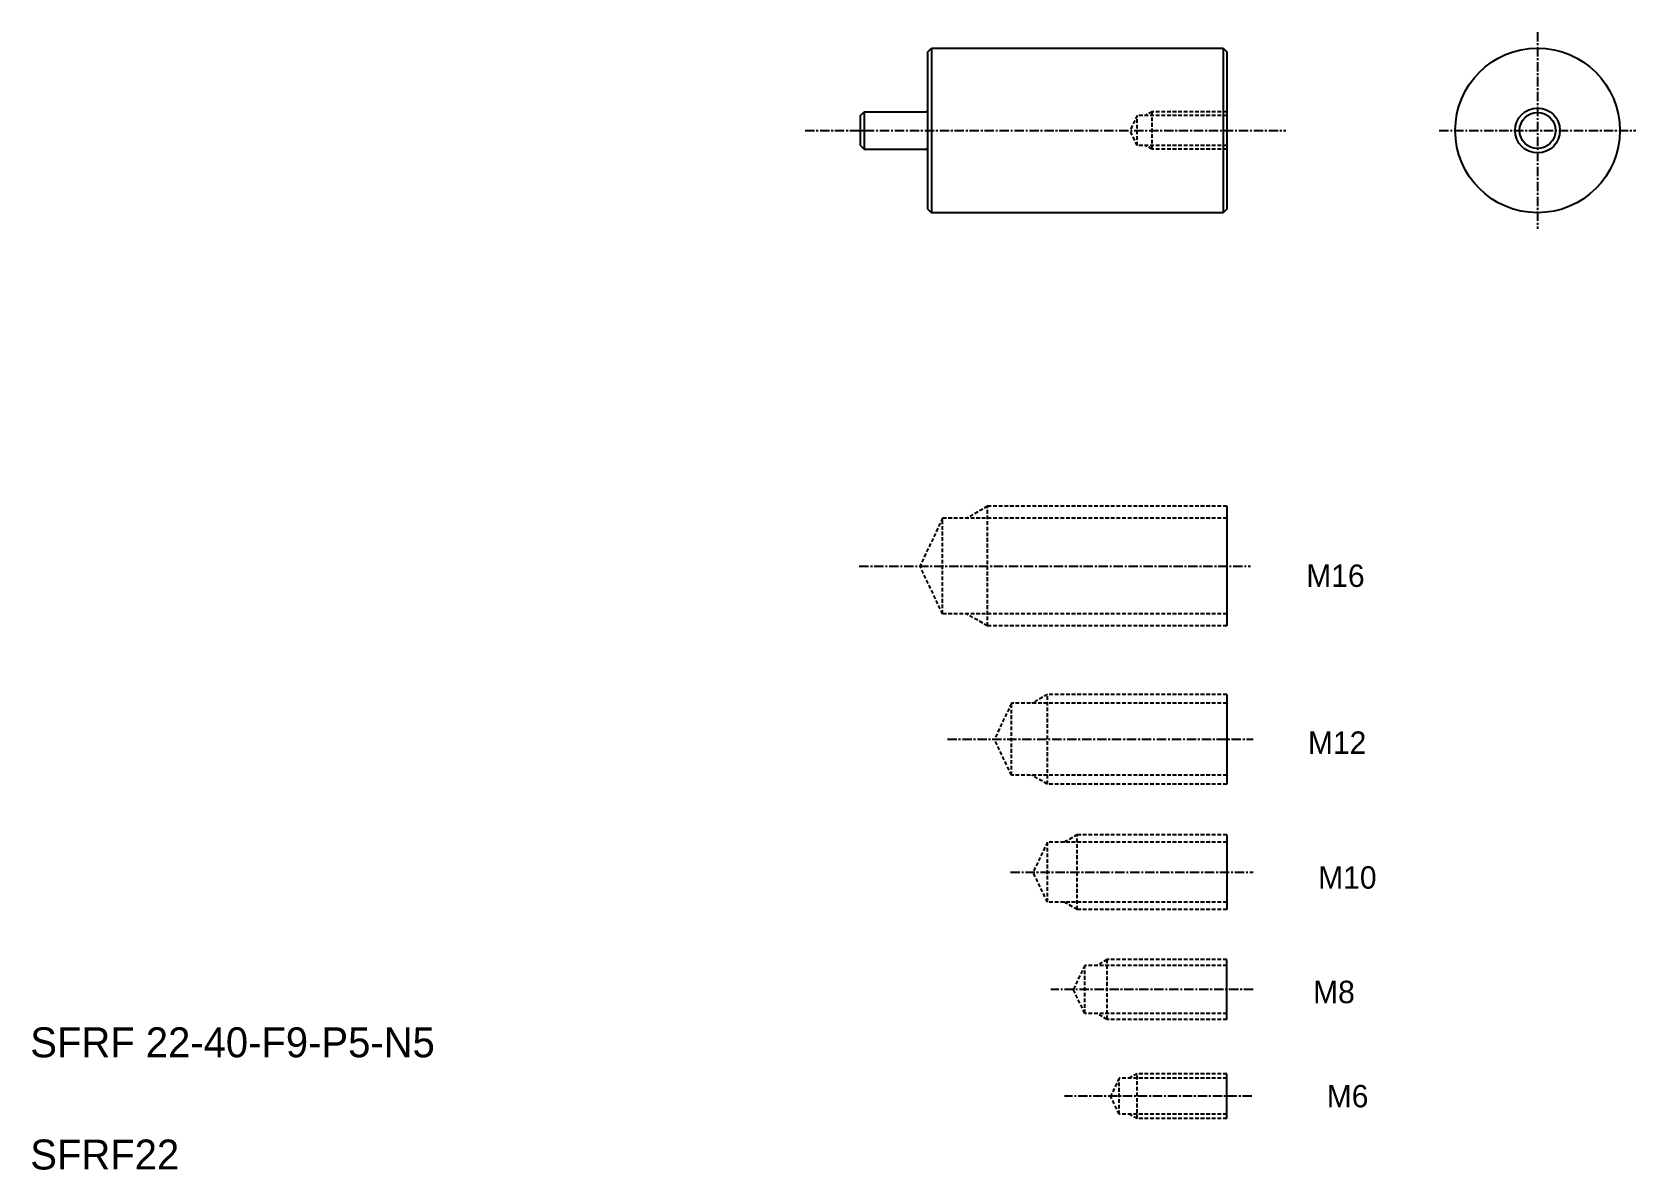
# Model space of a CAD drawing. Extents: x 10 to 225, y 10 to 162.
import ezdxf

# ---------------------------------------------------------------- set-up
doc = ezdxf.new("R2010")
doc.units = 0
doc.linetypes.add('CENTER', pattern=[2, 1.25, -0.25, 0.25, -0.25])
doc.linetypes.add('DASHED', pattern=[0.75, 0.5, -0.25])
doc.layers.get('0').update_dxf_attribs({"linetype": 'CONTINUOUS'})
doc.layers.add('CENTER', color=1, linetype='CENTER')

msp = doc.modelspace()

# ---------------------------------------------------------------- linework, layer by layer
at = {"color": 7, "linetype": 'CONTINUOUS'}
for p, q in [((130.01, 159.4), (130.51, 159.9)), ((130.01, 138.4), (130.01, 159.4)), ((130.51, 159.9), (169.51, 159.9)), ((130.51, 159.9), (130.51, 137.9)), ((169.51, 159.9), (169.51, 137.9)), ((169.51, 159.9), (170.01, 159.4)), ((170.01, 159.4), (170.01, 138.4)), ((130.51, 153.9), (130.51, 153.9)), ((121.01, 150.9), (121.51, 151.4)), ((121.01, 146.9), (121.01, 150.9)), ((121.51, 151.4), (129.81, 151.4)), ((121.51, 151.4), (121.51, 146.4)), ((130.51, 148.9), (130.51, 148.9)), ((121.01, 146.9), (121.51, 146.4)), ((121.51, 146.4), (129.81, 146.4)), ((130.51, 137.9), (130.01, 138.4)), ((169.51, 137.9), (130.51, 137.9)), ((170.01, 138.4), (169.51, 137.9)), ((170.01, 98.67), (170.01, 82.67)), ((170.01, 73.52), (170.01, 61.52)), ((170.01, 54.75), (170.01, 44.75)), ((170.01, 30.07), (170.01, 38.07)), ((170.01, 16.8), (170.01, 22.8))]:
    msp.add_line(p, q, dxfattribs=at)
at = {"color": 3, "linetype": 'DASHED'}
for p, q in [((158.01, 150.9), (157.06, 148.9)), ((170.01, 150.9), (158.01, 150.9)), ((158.01, 146.9), (158.01, 150.9)), ((160.01, 151.4), (159.15, 150.9)), ((170.01, 151.4), (160.01, 151.4)), ((160.01, 146.4), (160.01, 151.4)), ((158.01, 146.9), (157.06, 148.9)), ((170.01, 146.9), (158.01, 146.9)), ((160.01, 146.4), (159.15, 146.9)), ((170.01, 146.4), (160.01, 146.4)), ((138.01, 98.67), (135.24, 97.07)), ((170.01, 98.67), (138.01, 98.67)), ((138.01, 82.67), (138.01, 98.67)), ((132.01, 97.07), (128.97, 90.67)), ((170.01, 97.07), (132.01, 97.07)), ((132.01, 84.27), (132.01, 97.07)), ((132.01, 84.27), (128.97, 90.67)), ((170.01, 84.27), (132.01, 84.27)), ((138.01, 82.67), (135.24, 84.27)), ((170.01, 82.67), (138.01, 82.67)), ((146.01, 73.52), (143.93, 72.32)), ((170.01, 73.52), (146.01, 73.52)), ((146.01, 61.52), (146.01, 73.52)), ((141.21, 72.32), (138.93, 67.52)), ((170.01, 72.32), (141.21, 72.32)), ((141.21, 62.72), (141.21, 72.32)), ((141.21, 62.72), (138.93, 67.52)), ((170.01, 62.72), (141.21, 62.72)), ((146.01, 61.52), (143.93, 62.72)), ((170.01, 61.52), (146.01, 61.52)), ((146.01, 53.75), (144.11, 49.75)), ((170.01, 53.75), (146.01, 53.75)), ((146.01, 45.75), (146.01, 53.75)), ((150.01, 54.75), (148.28, 53.75)), ((170.01, 54.75), (150.01, 54.75)), ((150.01, 44.75), (150.01, 54.75)), ((146.01, 45.75), (144.11, 49.75)), ((170.01, 45.75), (146.01, 45.75)), ((150.01, 44.75), (148.28, 45.75)), ((170.01, 44.75), (150.01, 44.75)), ((151.01, 37.27), (149.49, 34.07)), ((170.01, 37.27), (151.01, 37.27)), ((151.01, 30.87), (151.01, 37.27)), ((154.01, 38.07), (152.63, 37.27)), ((170.01, 38.07), (154.01, 38.07)), ((154.01, 30.07), (154.01, 38.07)), ((151.01, 30.87), (149.49, 34.07)), ((170.01, 30.87), (151.01, 30.87)), ((154.01, 30.07), (152.63, 30.87)), ((170.01, 30.07), (154.01, 30.07)), ((155.61, 22.2), (154.47, 19.8)), ((170.01, 22.2), (155.61, 22.2)), ((155.61, 17.4), (155.61, 22.2)), ((158.01, 22.8), (156.97, 22.2)), ((170.01, 22.8), (158.01, 22.8)), ((158.01, 16.8), (158.01, 22.8)), ((155.61, 17.4), (154.47, 19.8)), ((170.01, 17.4), (155.61, 17.4)), ((158.01, 16.8), (156.97, 17.4)), ((170.01, 16.8), (158.01, 16.8))]:
    msp.add_line(p, q, dxfattribs=at)
at = {"color": 7, "linetype": 'CONTINUOUS'}
for radius in [11, 2.4]:
    msp.add_circle((211.56, 148.9), radius, dxfattribs=at)
at = {"color": 3, "linetype": 'CONTINUOUS'}
msp.add_circle((211.56, 148.9), 3, dxfattribs=at)
at = {"color": 7, "linetype": 'CONTINUOUS'}
for centre, start, end in [((129.81, 151.6), 270, 360), ((129.81, 146.2), 0, 90)]:
    msp.add_arc(centre, 0.2, start, end, dxfattribs=at)
at = {"layer": 'CENTER', "color": 1, "linetype": 'CENTER'}
for p, q in [((211.56, 162.05), (211.56, 135.74)), ((113.61, 148.9), (177.91, 148.9)), ((198.41, 148.9), (224.72, 148.9)), ((120.86, 90.67), (173.19, 90.67)), ((132.65, 67.52), (173.55, 67.52)), ((141.08, 49.75), (173.55, 49.75)), ((173.55, 34.07), (146.47, 34.07)), ((173.37, 19.8), (148.3, 19.8))]:
    msp.add_line(p, q, dxfattribs=at)

# ---------------------------------------------------------------- texts
at = {"color": 7, "linetype": 'CONTINUOUS'}
for s, height, p in [('M16', 3, (180.63, 87.88)), ('M12', 3, (180.86, 65.56)), ('M10', 3, (182.23, 47.54)), ('M8', 3, (181.55, 32.23)), ('SFRF 22-40-F9-P5-N5', 4, (10, 25)), ('M6', 3, (183.37, 18.31)), ('SFRF22', 4, (10, 10))]:
    msp.add_text(s, height=height, dxfattribs=at).set_placement(p)

doc.saveas('drawing.dxf')
